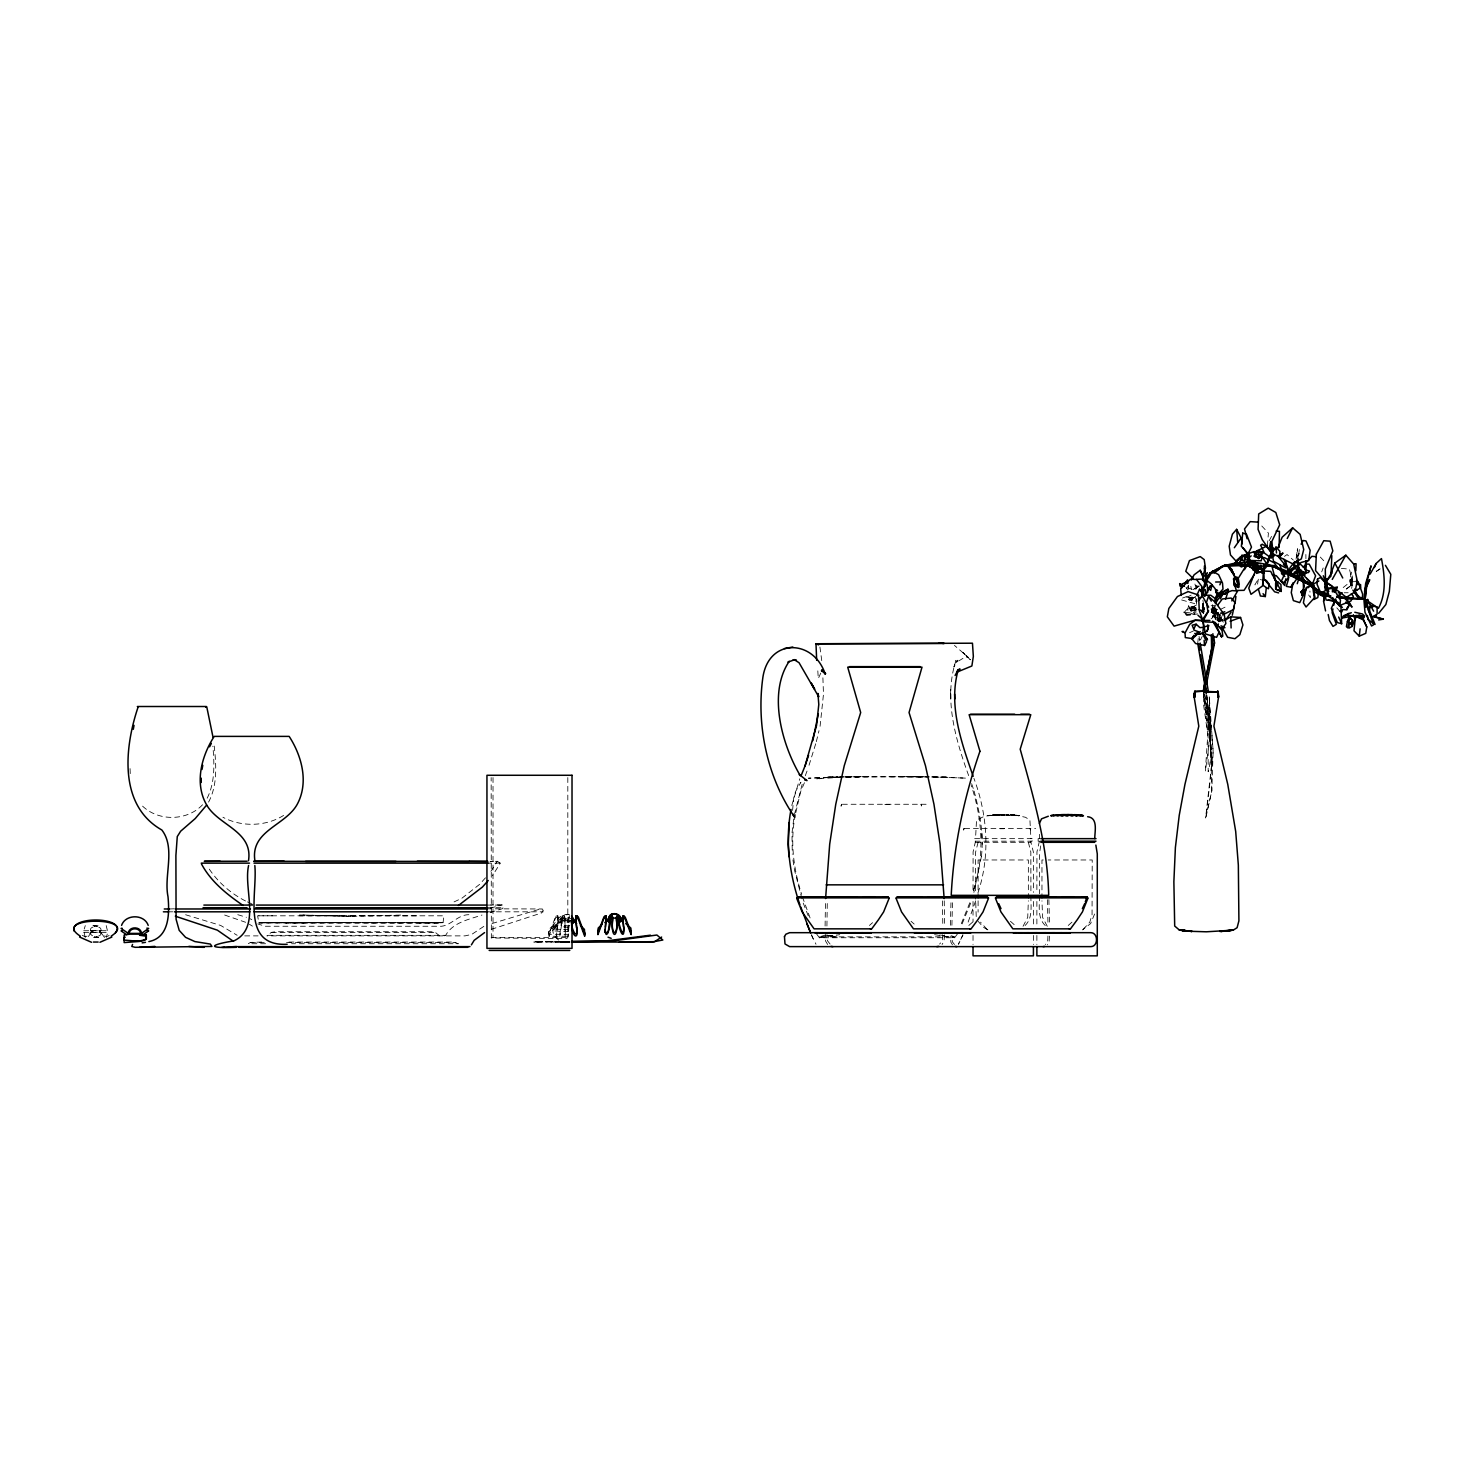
<?xml version="1.0" encoding="UTF-8"?>
<svg xmlns="http://www.w3.org/2000/svg" width="1464" height="1464" viewBox="0 0 1464 1464"><rect width="100%" height="100%" fill="white"/><g stroke="black" fill="none" stroke-linecap="round" stroke-linejoin="round"><path stroke-width="0.75" stroke-dasharray="5 3.75" d="M109.141 935.35C102.919 941.297 92.433 919.923 104.511 937.509M564.903 917.031L565.122 936.265L548.982 936.265L548.689 930.738L550.244 928.011L561.517 920.636L562.963 915.732L564.262 915.732L564.903 919.136L564.262 915.732M565.141 936.21L568.563 936.265L568.801 920.069M548.543 931.873L549 934.307L568.563 934.307L568.819 921.533M1196.619 586.808L1196.6 588.766L1194.752 588.967L1199.071 586.021L1193.947 589.901M825.092 926.017L825.495 900.836M826.922 926.017L827.306 900.891M950.392 925.248L951.051 899.61M951.911 925.248L952.552 899.683M1203.737 696.315L1203.609 704.971L1207.782 734.489L1205.366 771.089L1210.527 734.269L1204.799 694.32M792.591 810.434L793.726 797.788L795.574 791.475L800.954 782.215L800.259 782.911M968.656 775.609C955.534 739.357 943.402 698.383 956.029 660.319L953.833 667.127L957.877 660.209L955.864 662.753L965.416 656.842L968.399 657.428L954.436 645.386M942.633 934.782L942.304 940.693L939.632 944.06M944.445 934.874L944.06 941.206L942.084 944.481M950.612 694.211L950.703 689.526L950.85 699.097M1047.931 936.063L1047.638 941.7L1045.424 944.5M1049.432 936.137L1049.102 942.121L1047.455 944.847M1296.061 559.285L1297.488 548.689L1297.928 559.339L1299.593 547.792M1196.674 599.307L1195.685 614.697M100.028 930.738L100.028 932.367L100.028 930.756L100.028 932.367L97.484 932.44L99.332 932.367M1214.772 609.774L1215.248 618.961L1214.772 609.774L1219.183 622.346M981.447 856.349C983.899 834.37 979.764 812.337 974.127 791.164M1217.17 609.463L1213.564 609.518L1211.844 606.755L1217.17 609.463L1214.425 612.574L1211.387 611.769L1215.889 617.973L1212.265 612.849L1212.265 605.913L1214.589 608.53M1349.954 579.323L1350.979 586.735L1349.954 579.323L1350.906 578.134L1350.979 586.735L1349.863 580.458L1350.906 578.134M1214.882 609.244L1215.138 605.895M1267.385 545.816L1268.41 533.097L1261.108 525.265M1214.553 607.176L1213.912 614.843L1215.962 618.485L1217.06 617.094L1214.553 607.176L1213.638 612.904M1219.53 614.13L1218.981 620.736L1223.245 620.516M1352.425 576.944L1351.656 585.655L1350.558 575.828L1352.315 569.825M90.713 930.738C88.462 925.321 102.004 926.913 95.746 925.962C89.743 926.767 102.992 925.449 100.796 930.738M100.796 932.367C102.883 937.216 92.177 936.612 94.648 937.015C103.212 936.484 89.066 937.893 90.713 932.367M1197.735 643.428L1198.284 637.846M1203.408 606.81L1202.896 611.641L1200.681 610.506L1204.488 607.999L1200.992 604.559M1211.661 730.884L1213.144 751.325L1205.604 817.992L1211.808 790.944L1213.144 751.325L1212.009 735.459M562.963 915.732L559.815 936.265M558.296 917.031L556.54 936.1L557.802 915.714L555.368 917.031L549.037 934.27M416.636 915.842L257.609 915.805L258.908 922.869L441.78 922.924L443.061 922.485L443.958 915.805L379.579 915.805M1296.354 557.162L1297.488 548.689M565.305 934.142L564.884 920.069L564.884 922.155M1351.235 585.545L1352.132 579.177M1195.374 610.159L1195.777 607.56L1189.39 607.834L1190.561 610.836L1193.142 611.586L1195.374 610.159L1193.398 607.963L1189.39 607.834L1191.604 606.444L1194.697 606.663L1195.374 610.159L1190.561 610.836M820.078 726.29L823.482 694.229L822.896 677.795M981.447 856.349L973.889 892.399M1258.326 579.177L1257.375 585.49L1254.831 584.813L1258.326 579.177L1262.865 580.165M548.543 933.977C549.128 925.852 562.798 926.895 561.902 918.898A86.834 4.959 -89.8 0 0 561.188 918.825L552.861 928.524C551.873 936.356 559.394 942.596 566.824 942.322M85.296 937.491L83.686 930.738L85.296 925.614M106.213 925.614L107.824 932.367L106.213 937.491M568.636 929.457A13.945 0.933 0 0 1 552.861 928.524C553.758 921.24 561.975 912.292 569.844 914.872M793.708 819.017L791.969 833.291L792.28 854.336M795.409 814.625C789.901 841.159 793.47 868.646 801.595 894.23M1094.596 914.012L1090.643 923.583L1082.445 929.878M794.403 814.625L802.364 783.569M795.812 812.648L800.607 791.786L805.255 780.788M1218.03 621.102L1220.866 617.314L1218.817 621.816M1212.503 617.735L1213.016 615.319L1216.694 615.392L1218.231 620.498M791.768 805.475L799.765 778.775M1192.208 597.129L1188.585 599.234L1191.44 600.771L1192.208 597.129L1187.981 597.66L1189.116 600.02L1191.44 600.771L1193.032 598.502L1192.208 597.129L1187.981 597.66L1193.032 598.502L1189.116 600.02M974.859 885.738L972.956 892.107C984.778 857.538 982.801 819.822 971.273 785.528M1297.745 556.997L1298.586 553.41L1296.976 556.832L1299.501 553.612M1358.061 581.483L1352.608 581.757L1351.656 588.437M816.326 741.644L818.998 730.682M491.209 929.366L541.643 912.95L543.345 910.242L540.399 908.961L490.696 923.93M1188.622 605.62L1187.56 609.866L1190.36 612.922L1193.435 614.514L1196.289 612.172L1188.622 605.62L1190.177 608.914L1194.331 610.049M490.184 912.511L502.061 908.796L503.799 907.003L502.024 904.917L490.714 904.917M815.704 743.785L808.384 767.392M975.628 900.872L967.539 923.802M977.934 892.93C990.433 855.653 987.596 814.826 973.926 778.354M441.78 922.924L443.061 922.485M490.898 871.3L497.303 861.308L490.037 861.418L497.303 861.308L500.322 863.138L492.563 875.582M1040.703 845.881L1039.403 853.915L1039.403 893.717M1350.741 580.641L1352.516 575.169M1214.736 610.25L1215.157 609.042M978.098 842.312L975.61 852.048L975.536 893.717M1216.73 609.262L1214.205 616.234L1211.131 618.833M1222.294 619.455L1218.689 618.266L1220.994 618.741L1222.019 615.941M805.273 775.774L807.616 769.478M1203.243 612.776L1204.506 609.39L1202.109 607.652L1203.518 609.646L1202.017 612.83M1321.699 571.857L1323.163 567.941M969.79 902.739L960.604 925.358M970.687 903.105L961.244 926.017M561.005 919.026L568.764 919.026L569.441 917.507M1224.105 620.059L1218.085 618.503L1216.859 612.94L1221.305 611.385L1219.64 615.777L1224.233 618.705M975.536 841.178L973.103 851.883L973.029 892.399M1204.488 607.999L1202.896 611.641L1202.2 609.5M567.812 777.567L567.812 937.546L566.751 938.516L491.355 938.003L491.154 777.567M1213.564 606.791L1211.552 611.165L1214.644 606.682M208.583 802.107C217.697 784.942 216.178 764.739 214.238 746.073M820.81 673.056L818.284 678.564L817.644 668.17M1202.2 636.383L1200.572 639.786L1198.504 638.926M207.174 798.209C215.245 782.234 214.33 763.567 212.884 746.219M568.782 919.136L569.441 915.732M1186.773 588.583L1188.42 585.326M1202.109 612.172L1204.158 608.109M1219.494 620.882L1221.543 616.875M991.897 815.302L989.426 815.631L998.009 814.716L984.449 816.235L976.525 820.133L975.536 838.652M1269.16 540.765L1272.381 534.854M559.815 934.307L561.902 918.898M1211.094 612.355L1214.992 611.531L1216.566 608.859M556.32 915.732L549.037 936.21M1196.289 588.308L1197.826 585.911M957.749 933.483L954.62 937.747L819.383 937.747L816.253 933.483M1218.981 619.839L1220.866 617.314M1003.883 815.485L1001.431 815.521L1003.865 815.503M1023.043 926.291L1027.728 917.324L1028.35 900.799M443.976 935.88L445.697 935.331C452.742 922.43 469.157 919.41 481.985 915.037M568.636 931.397A13.945 0.933 0 0 1 552.861 930.482L561.005 920.984L572.644 920.984M552.861 928.524L562.579 915.659M552.861 930.482L561.188 920.783A85.004 4.849 -89.8 0 1 561.865 920.819L561.92 922.082M1025.056 925.541C1033.126 917.91 1030.693 905.722 1030.912 895.913M485.481 877.814L479.68 884.293L461.874 898.256L454.078 901.897M1202.401 603.241L1203.207 609.482L1203.683 604.412M439.658 935.88L435.32 932.385L431.13 931.726L275.525 931.726L271.316 932.385L266.979 935.88M1199.071 586.021L1197.332 587.192M1218.085 618.503L1219.201 617.369L1217.664 614.166L1216.31 614.331M202.544 804.761C186.77 821.597 156.977 821.597 141.221 804.761M996.929 815.411L999.271 815.393L996.783 815.576M869.433 925.468L872.562 922.686M968.839 925.468L973.523 921.295M1068.226 925.468L1072.929 921.295M1212.265 612.849L1215.761 609.829L1211.972 610.305M82.332 935.331C90.384 940.272 89.377 927.188 94.025 932.44L91.463 932.275L87.657 937.454M1343.183 587.558L1352.297 580.256L1349.424 569.148L1337.675 568.032M1346.258 589.114L1351.437 585.252L1346.368 588.857M1083.159 929.475L1089.783 922.155L1092.053 914.762L1092.217 859.972L1048.114 859.972M1193.123 589.681L1196.71 587.137M1284.477 556.375L1287.057 554.563L1293.334 560.108M1376.215 571.564L1379.893 569.075M1195.356 596.745L1192.428 598.648L1193.087 601.484L1197.296 600.972M1376.471 571.143L1380.058 568.819M992.885 815.448L995.136 815.302L992.921 815.43M1182.509 598.062L1190.25 595.226M91.555 932.33L91.482 930.738L92.177 932.367M283.632 815.411C265.661 826.648 241.578 827.16 222.931 817.26M261.745 942.047L250.527 942.395L248.24 943.731L266.796 943.731M483.834 926.383L471.701 934.416L465.021 935.88L267.107 935.88M1186.682 597.44L1191.385 595.006M1001.101 814.716L999.034 814.899M1220.537 609.353L1228.241 605.62M1189.573 632.704L1193.435 630.947M1195.649 596.855L1192.373 598.282L1198.943 595.427M987.834 815.704L990.268 815.247L986.901 815.704L988.475 815.393M569.844 925.706L563.786 925.706L561.005 920.984M1210.838 609.116L1214.534 607.706L1214.992 611.531M1204.634 611.732L1202.438 612.538L1203.316 613.013L1202.347 611.915M1003.645 814.716L1005.091 814.753L1002.712 814.826L1005.896 814.808L1002.328 814.606M826.007 934.837L819.566 936.85L954.436 936.85L948.215 934.837M1009.154 814.862L1006.738 814.716L1008.605 814.734M468.883 914.689C458.012 914.634 451.644 925.065 441.616 926.255L265.039 926.255L257.792 923.912M490.513 908.138L502.024 904.917M439.914 922.924L441.945 922.412L258.908 922.869L439.914 922.924L259.604 922.412L350.774 922.503L336.336 922.412M1203.518 609.646L1204.652 609.353L1202.109 607.652M1196.289 605.163L1186.755 609.555L1183.919 612.647L1186.7 615.557L1197.753 613.928M995.3 814.789L997.423 814.734L992.976 814.862L997.661 814.606M1197.625 586.771L1195.923 587.156L1194.533 582.8M819.383 937.747L839.787 934.654M1219.091 621.377L1222.532 620.773M1193.398 607.963L1195.777 607.56L1193.142 611.586L1189.39 607.834M992.976 814.862L993.452 814.881M830.381 777.183L816.034 778.958L842.99 777.091M1211.149 605.748L1215.669 605.181M1211.369 609.353L1214.699 608.969L1212.284 608.786M568.544 927.407L563.494 926.858L560.163 921.954L573.467 921.954M1013.033 814.808L1014.223 814.899L1009.904 814.716L1014.406 814.899L1007.47 814.716M1188.585 599.234L1191.001 598.996M1010.892 814.789L1013.271 814.808M826.391 935.825L834.809 935.038M827.489 935.825L836.42 935.093M304.055 922.924L285.864 922.851L438.56 922.485M322.263 922.485L308.867 922.412M397.494 922.924L405.034 922.485L392.681 922.412M370.941 922.924L379.286 922.503M997.021 814.606L1008.879 814.606M568.544 941.608L534.415 941.572L539.502 941.444M993.873 814.716L992.61 814.881L994.642 814.716M299.443 914.963L350.774 916.318L402.508 915.018M538.77 942.047L533.957 942.047L572.351 942.047M556.338 917.507L557.802 917.489L558.296 919.136M837.262 776.981L808.348 778.189L843.795 776.927M846.027 776.835L928.377 776.835M567.062 942.066L563.86 942.066L569.112 942.047M846.576 776.872L862.571 776.67L839.824 776.908M842.221 776.89L826.172 777.055L837.554 776.945M844.472 776.872L862.571 776.67M536.098 941.553L542.321 941.48M1344.172 592.774L1348.161 592.737M1012.21 814.734L1011.423 814.734M568.856 941.425L542.046 941.425M846.393 776.89L871.117 776.689M845.186 777.073L893.552 776.689M536.94 941.517L548.067 941.425L537.782 941.48M350.774 922.466L268.571 922.448M419.473 922.924L432.575 922.851M819.566 936.85L821.999 936.832M536.666 942.084L547.06 942.047M258.744 915.805L275.397 915.805M321.988 915.823L296.021 915.823M565.141 942.066L569.478 942.066L560.273 942.047M842.349 804.267L927.847 804.267M884.86 804.578L889.984 804.578M964.666 828.459L1035.634 828.459M999.967 828.734L1004.213 828.716M1039.641 838.652L1038.141 838.652L1038.141 841.178L1039.641 841.178M975.536 842.312L1030.912 842.312L1033.346 851.883L1033.419 892.399M1043.265 859.972L1041.965 859.972L1041.965 898.53M486.249 863.138L500.322 863.138M248.166 904.917L256.749 904.917M247.636 905.081L256.255 905.081M486.487 905.081L502.774 905.081M487.219 907.717L503.598 907.717M169.476 908.979L174.234 908.796M486.469 908.796L542.394 908.979M168.635 911.816L172.679 911.816M487.64 911.816L543.272 911.816M321.988 915.805L350.774 915.823M350.774 915.805L379.56 915.823M562.963 917.507L564.262 917.507M561.426 918.642L572.259 918.642M569.038 920.014L560.163 920.014L563.494 915.128L568.544 914.561M561.426 920.6L572.278 920.6M90.75 930.555L100.76 930.555M83.686 930.738L107.824 930.738M83.686 932.367L107.824 932.367M271.316 932.385L435.32 932.385M90.75 932.55L100.76 932.55M267.985 935.331L445.697 935.331M244.708 935.88L258.085 935.88M491.154 937.546L567.812 937.546M288.957 942.047L452.449 942.047L458.397 943.731L291.556 943.731M250.527 942.395L265.661 942.395M286.56 942.395L456.127 942.395M831.9 936.832L840.318 936.85M557.876 941.425L569.624 941.444M560.456 942.047L568.288 942.066L555.698 942.047M550.793 942.047L569.935 942.066M562.066 942.047L568.709 942.066M929.366 776.927L888.282 776.707L928.853 776.927M931.653 776.945L966.039 778.134L931.122 776.945M564.207 942.047L570.923 942.084M903.325 776.67L923.528 776.835M932.129 776.908L948.233 777.018L930.573 776.872M1213.747 613.672L1218.322 613.727M1190.214 607.889L1194.734 608.018M302.975 915.018L350.774 916.318M550.995 941.425L552.898 941.645M1186.023 614.148L1194.624 614.386L1194.258 611.513L1192.007 615.063L1186.023 614.148L1183.553 612.117L1190.36 612.922M934.581 934.654L954.62 937.747L952.167 937.216M1014.131 814.862L1025.532 817.296L1029.924 820.133L1030.912 838.652M939.595 935.038L948.013 935.825M285.517 922.412L296.552 922.503L268.534 922.412M1216.859 612.94L1218.835 613.196M1015.87 815.357L1013.875 815.247L1017.041 815.668L1014.552 815.302L1015.632 815.411M1017.132 815.393L1019.036 815.686L1016.181 815.247L1019.017 815.576M1017.791 815.411C1013.893 814.862 1022.384 816.143 1018.304 815.448M1215.248 619.565L1218.817 620.388M1181.594 599.947L1194.624 603.607L1197.442 605.803M1211.369 610.891L1213.51 611.513L1211.643 606.023M433.015 922.412L434.735 922.924M237.772 914.689L246.428 917.306M185.617 914.744L220.661 925.449L237.168 935.295M224.651 915.037L245.623 922.283M1217.664 614.166L1220.573 615.337M1188.237 587.869L1192.117 589.461M245.531 900.982C230.177 893.223 216.544 880.999 207.467 866.304M247.471 901.897L253.309 904.624M987.871 929.878L983.351 927.261L978.208 921.405M1195.246 585.472L1197.973 586.863L1196.015 585.362M1198.046 609.262L1204.049 612.318M1196.527 598.648L1196.729 601.869L1195.173 597.788M250.143 918.733L251.808 919.685M1215.889 617.973L1212.704 615.996L1215.138 617.588M249.374 924.242L252.412 926.145M1183.553 612.117L1187.469 614.752M987.157 929.475L980.532 922.155M954.51 944.5L952.277 941.7L952.003 936.063M830.088 944.06L827.416 940.693L827.105 934.782M1219.201 617.369L1220.994 618.741M1010.434 921.295L1015.138 925.468M911.047 921.295L914.177 924.077M1320.308 557.07L1324.682 561.7M1045.259 925.541C1037.189 917.91 1039.623 905.722 1039.403 895.913M1336.797 607.816L1339.651 611.147M1200.242 609.5L1203.024 612.812M952.46 944.847L950.831 942.121L950.484 936.137M827.654 944.481L825.659 941.206L825.275 934.874M1047.272 926.291L1042.569 917.324L1041.965 900.799M1223.337 622.2L1215.083 609.445M1202.768 606.974L1204.524 609.536M1308.651 594.951L1310.463 597.66L1309.896 591.072M1185.986 587.192L1187.78 590.029M811.477 934.947L815.997 944.262M1201.962 610.213L1203.774 613.654M811.495 934.947L813.032 938.68M803.242 903.105L809.317 918.514M810.086 917.946L802.217 896.352M1028.35 842.312L1030.839 852.048L1030.912 893.717M971.639 783.716L974.146 791.164M1195.447 597.934L1196.729 601.869M801.943 898.823L794.495 870.073L792.408 856.349M1191.11 599.252L1191.44 600.771M976.214 916.574L975.536 895.913M819.913 646.997L821.908 661.765M1216.291 611.732L1217.993 620.699M1199.034 636.364L1199.803 640.848M1206.684 696.095L1211.497 728.615M1202.896 600.149L1204.195 608.384M1190.854 586.295L1191.293 589.132M1212.43 604.65L1213.912 614.843M1203.39 690.148L1207.782 734.489M1211.405 764.007L1206.922 694.814L1212.027 764.299L1205.97 817.04L1211.808 790.944L1209.282 696.901L1211.863 733.189M1203.225 603.589L1203.536 607.853L1203.481 605.273M1207.434 700.487L1212.027 764.299L1209.282 696.901L1210.179 735.44M130.259 773.596L129.948 766.02M1188.585 585.875L1188.786 589.406M1048.883 899.61L1049.523 925.248M1047.364 899.683L1048.023 925.248M944.243 900.836L944.628 926.017M942.432 900.891L942.816 926.017M1203.024 603.882L1203.207 609.482M981.886 833.162L982.216 844.252M1206.336 694.906L1206.885 714.432L1204.598 694.357L1208.074 725.467L1208.166 771.766C1215.358 745.158 1205.22 720.416 1203.445 694.394M1352.608 581.757L1352.663 585.417M1305.87 554.472L1305.925 558.681M568.782 917.031L568.819 923.583M557.802 915.714L557.802 917.489M1039.403 834.315L1039.403 838.652M1039.403 841.178L1036.951 851.883L1036.878 892.399M1036.878 901.458L1036.878 926.401M1036.878 935.459L1036.878 944.518M1033.419 901.458L1033.419 926.401M1033.419 935.459L1033.419 944.518M1030.912 841.178L1030.912 842.312M1030.436 828.459L1030.436 829.96L1029.832 828.459M1028.35 898.53L1028.35 859.972L978.098 859.972L978.098 898.53M978.098 900.799L978.098 912.145M973.029 901.458L973.029 921.863M973.029 935.459L973.029 944.518M921.588 804.267L921.588 806.06L920.856 804.267M568.819 925.523L568.819 927.554M564.884 925.523L564.884 927.554M493.02 777.567L493.02 937.546M1009.684 815.503L1007.177 815.357L1009.666 815.485M1203.262 607.322L1202.694 609.17L1203.262 607.322M1192.3 597.312L1191.733 599.087L1192.3 597.312M962.909 934.947L958.408 944.262L962.909 934.947M1010.416 815.302L1013.82 815.558L1010.416 815.302M1012.923 815.576L1011.313 815.357L1012.923 815.576M1005.036 815.448L1002.547 815.393L1005.018 815.43M1203.243 606.773L1202.511 608.255L1203.92 609.866L1203.243 606.773M1008.623 815.503L1006.134 815.43L1008.623 815.503M997.862 815.448L1000.333 815.411L997.881 815.43M1196.088 609.427L1194.295 609.079L1196.088 609.427M993.599 815.521L996.051 815.357L993.8 815.43M93.092 925.706L98.509 925.779L93.092 925.706M98.509 937.326L93.092 937.399L98.509 937.326M1220.573 619.601L1218.597 620.315L1220.683 621.029L1220.573 619.601M263.008 922.485L261.635 922.924L263.026 922.503M841.544 804.267L841.086 806.06L841.544 804.267M964.007 828.459L963.623 829.96L964.007 828.459M1032.157 838.652L974.274 838.652L974.274 841.178L1032.157 841.178L1032.157 838.652M923.198 776.78L911.834 776.67L923.253 776.798M964.52 654.005L962.69 652.395L970.394 659.825L964.52 654.005"/><path stroke-width="1.5" d="M254.828 865.517C257.591 894.266 240.718 946.549 287.2 944.28M612.721 919.941C610.122 936.356 619.034 936.704 616.362 919.941M1201.688 594.64L1201.724 586.277L1196.582 579.543L1190.433 579.213L1180.698 588.546L1181.228 595.391M1258.637 569.569L1252.672 569.203L1252.69 566.952L1256.533 566.531L1258.637 569.569L1255.892 571.784L1252.855 569.587L1252.69 566.952L1256.387 567.3L1258.637 569.569L1255.892 571.784L1253.349 568.49M1194.276 693.497L1194.24 697.23L1195.063 691.081L1194.899 697.23L1194.935 693.497M1194.441 693.497L1194.404 697.23L1194.533 691.886L1196.692 691.081L1218.176 691.886L1218.67 696.352L1213.912 726.144L1227.765 784.375L1235.689 831.442L1238.343 865.114L1238.91 920.819L1237.098 927.7L1233.2 930.152L1206.354 931.799L1188.292 931.232M1241.051 556.869L1241.014 559.815L1244.437 560.84L1246.376 556.649L1241.801 555.405L1241.051 556.869L1244.638 555.497L1246.376 556.649M1203.756 694.156L1203.847 687.659L1212.686 644.068L1212.906 633.729M1279.152 547.463L1279.445 531.322L1276.169 531.048M571.784 921.753L571.619 917.983M1330.794 596.104L1320.235 594.347L1320.29 592.06C1291.431 567.337 1244.199 549.714 1209.776 573.339L1207.946 577.237M1304.881 572.387L1304.79 576.523L1312.494 583.971L1315.605 575.809L1309.2 564.116L1305.083 564.116M1355.847 570.814L1356.048 563.713L1354.072 563.823M138.055 707.185C125.245 744.993 117.248 804.779 161.845 829.997C175.881 848.187 163.657 875.618 167.994 896.627C169.531 912.969 169.641 937.582 148.87 941.572M973.176 776.304C961.445 742.651 948.05 705.081 958.353 669.396L955.095 675.49M1244.437 560.84L1244.638 555.497M825.586 898.548L829.704 844.106L835.761 804.267L844.234 765.782L860.686 712.547L847.711 667.163L922.009 667.163L909.053 712.547L925.486 765.782L933.959 804.267L940.016 844.106L944.152 898.548M1331.837 555.661L1330.941 576.121L1325.652 581.574L1323.273 575.736M254.919 860.759C250.088 830.271 286.45 825.586 297.704 803.407C308.776 781.831 301.657 755.644 289.158 736.392L214.238 736.392C201.062 756.595 193.76 785.235 207.888 806.938C220.68 826.025 253.144 832.046 248.496 860.759M808.567 755.351L804.98 766.148L816.528 725.558L818.797 704.477L817.918 693.424L818.76 696.846L799.051 662.716L794.696 659.971L796.434 660.282L793.031 659.971L794.861 659.642L787.998 662.076L789.224 661.307C767.575 693.332 781.959 744.737 800.296 775.7L799.271 774.548L807.03 780.605L804.724 779.855L805.804 779.818M1330.648 595.994L1320.235 594.347L1308.542 584.301L1308.633 582.745L1272.93 566.348L1264.036 565.507L1263.469 570.667L1264.054 565.433M1288.302 572.717L1294.524 567.373L1294.89 561.481L1290.205 567.428L1288.302 572.717L1291.23 576.066L1296.628 572.369L1297.141 569.24L1292.419 568.032L1288.411 572.882L1285.538 560.566M1305.668 570.155L1305.943 560.785M1297.214 574.949L1297.525 570.118L1294.066 572.479M604.888 932.385L608.164 932.586L610.195 917.178L612.135 915.988L612.739 917.178C610.213 940.4 618.961 939.851 616.344 917.178L618.137 915.988C617.607 921.368 623.884 942.34 623.719 927.078M791.036 809.446C784.96 841.379 789.553 874.264 799.93 904.844M789.316 822.457L788.163 844.38L788.968 856.733M1332.386 591.895L1332.679 588.107L1327.574 589.26L1326.585 578.756L1325.195 583.496L1328.69 591.566L1327.574 589.26M1302.795 571.93L1303.893 572.991L1308.432 572.552L1309.53 571.015L1305.412 569.88L1305.833 564.756L1303.198 567.044M605.163 929.128C605.931 944.262 611.22 922.778 610.927 917.635L610.927 915.988M619.784 921.167L619.931 919.904L620.498 922.064M1279.353 554.71L1282.793 553.191L1279.573 557.07L1279.939 551.397L1276.022 547.078L1272.106 552.221L1273.845 556.302L1269.617 546.804L1270.734 541.588L1272.106 552.221M1335.735 598.868L1335.534 600.935L1332.405 597.641L1333.356 600.697L1334.308 600.02M605.071 931.946L606.133 915.952L603.863 917.178L597.971 932.769L598.19 928.085L602.052 924.37M1039.403 823.427L1041.544 818.833L1048.316 816.235M1352.077 625.329L1352.571 620.315L1349.716 617.863L1347.411 621.267L1346.404 626.702L1347.832 627.946L1348.838 623.06L1350.979 623.133L1352.077 625.329L1348.838 623.06M1258.399 589.168L1260.394 595.994L1265.335 596.543L1266.323 587.613L1263.249 585.435L1262.865 580.165L1266.305 580.366L1269.233 584.356M605.364 927.078L605.913 922.521M1359.251 636.145L1353.999 630.801L1355.152 619.327L1353.413 615.429L1362.911 618.796L1366.772 626.94L1365.766 633.345L1359.251 636.145L1360.111 628.843M1248.371 553.63L1248.499 552.55M1235.104 603.15L1235.909 596.397M1255.892 571.784L1256.313 568.27M1302.228 595.207L1303.216 589.571L1304.259 589.974L1302.228 595.207L1300.929 591.95L1303.216 589.571L1303.838 593.085L1302.228 595.207L1303.216 589.571M606.407 920.527L606.133 915.952M1313.263 584.411L1312.879 587.265L1312.549 583.312M1202.932 631.295L1203.481 627.306L1208.825 625.439L1206.976 631.149L1201.852 633.528L1195.905 633.692L1198.412 631.716L1194.148 630.179L1192.154 625.201L1196.106 624.195L1199.931 627.635L1203.481 627.306M1318.405 593.378L1317.801 597.587L1313.72 599.545L1314.983 597.312L1313.72 591.291M1231.114 627.964L1230.766 616.838L1240.557 617.479L1242.918 624.908L1239.862 634.644L1234.957 638.707L1227.601 637.279L1223.081 629.172M1325.561 610.927L1323.584 601.247L1324.389 595.811M1194.844 691.081L1194.057 696.352L1198.796 726.144L1184.943 784.375L1179.234 815.338L1175.391 847.51L1173.872 881.712L1174.695 926.035L1179.508 930.152L1191.403 931.379M1325.615 585.124L1326.585 578.756M818.303 713.938L812.831 740.638M572.607 921.204L573.248 923.418M608.329 918.898C610.872 909.071 621.102 915.457 623.408 921.679M1212.686 644.068L1206.611 674.739M1205.494 581.812L1206.226 577.31L1212.521 571.308L1218.597 574.675L1222.513 583.038L1222.989 589.095L1219.256 593.249L1215.669 592.225M1255.197 552.514L1254.703 555.478L1258.729 558.516L1262.901 552.697L1257.905 550.537L1255.197 552.514L1262.096 552.202L1257.064 551.654L1254.703 555.478L1257.905 550.537L1262.901 552.697L1259.333 556.229M1269.197 584.282L1268.446 588.748L1266.323 587.613M1201.743 620.663L1202.09 618.705L1203.463 619.894L1201.743 620.663L1203.463 619.894M1293.005 582.818L1291.266 592.609L1293.371 600.606L1299.739 602.637L1306.126 589.168M1285.868 578.756L1284.678 585.454L1276.334 575.718L1272.362 574.858M201.995 769.497L202.782 765.343M133.297 729.31L134.029 725.375M1256.533 566.531L1252.672 569.203M1206.519 684.054L1214.534 642.934L1213.766 636.273M1347.411 621.267L1349.186 620.425L1349.716 617.863M1203.39 690.148L1205.696 679.15M1232.267 615.246L1234.335 605.73M1332.954 608.914L1332.13 612.666L1336.339 624.323L1333.009 626.391L1329.458 620.553L1328.196 614.532M1333.796 605.181L1334.619 601.429L1328.379 600.149M1378.649 619.931L1383.352 619.162L1373.543 616.326L1377.112 614.111L1377.093 606.956L1370.505 605.492L1369.371 610.47L1368.492 609.976L1369.773 606.59M1217.993 625.494L1218.359 623.975M1202.347 592.133L1206.08 582.91L1202.237 579.085L1196.289 579.341M1216.438 691.886L1217.847 691.886M1212.046 584.813L1210.691 590.395L1208.312 588.034L1212.046 584.813L1215.193 588.766L1217.279 596.068L1216.108 600.862M1208.898 576.779L1209.776 573.339L1225.148 564.866L1257.356 564.866L1246.944 562.341L1234.481 564.372M1202.511 580.494L1203.445 576.761L1200.224 570.265L1194.112 574.821L1191.257 580.073M1323.584 601.247L1324.774 597.019M1202.566 594.311L1203.829 589.955L1205.256 589.589L1205.421 595.683M580.458 925.577L584.429 929.384L584.703 934.307L578.335 917.031L575.883 915.714L576.45 927.536M1225.624 599.16L1228.516 590.047L1225.24 594.128M625.732 923.528L630.874 928.085L631.149 932.806L625.22 917.178L622.932 915.952L623.463 926.785M1297.25 583.715L1300.142 574.346L1297.964 569.35L1296.244 573.174M1208.495 596.306L1206.482 602.363L1208.001 611.623L1202.932 618.961L1204.835 621.926L1215.01 622.328L1221.342 629.63L1225.88 623.554L1224.179 614.459L1215.504 602.546L1208.495 596.306L1211.277 601.137M1208.312 588.034L1206.647 593.012L1204.213 595.445M1085.282 901.934L1087.02 896.792L996.344 896.792L1021.103 896.773M889.087 898.365L883.616 911.944L878.455 919.721L871.721 928.835L868.573 928.853L814.076 928.835L802.162 911.944L796.709 898.365M988.475 898.365L983.021 911.944L977.861 919.721L971.108 928.835L967.96 928.853L913.463 928.835L901.568 911.944L896.096 898.365M1087.862 898.365L1082.408 911.944L1077.248 919.721L1070.513 928.835L1067.348 928.853L1012.85 928.835L1000.955 911.944L995.502 898.365M1202.822 575.791L1205.476 568.16L1204.213 559.614L1200.242 556.594L1189.445 560.602L1185.767 571.308L1193.16 578.445M1204.067 582.032L1207.324 572.68L1203.005 577.328M1365.18 599.728L1365.857 607.231M575.883 915.714L576.121 922.906M622.932 915.952L622.95 920.893M1334.839 563.073L1330.52 574.638L1325.981 581.775L1346.423 597.33L1355.042 591.822L1357.238 580.897L1353.669 564.043L1345.837 555.204L1334.839 563.073L1342.744 577.987M1214.534 642.934L1211.661 650.528L1211.35 634.681M1263.341 568.654L1264.512 565.507M1219.86 584.831L1220.958 581.94L1215.632 582.013M801.485 774.767L805.054 765.873M1277.578 584.356L1275.656 589.095L1281.201 591.438L1280.945 584.539L1277.56 581.666L1275.638 584.173L1275.656 589.095L1281.201 591.438L1277.578 584.356L1277.56 581.666M616.344 919.136L616.948 915.988M598.19 930.152L597.934 934.636L604.76 915.988M1369.316 579.579L1366.79 585.6L1364.924 600.935L1366.113 599.929L1378.411 608.292C1386.719 593.085 1384.541 574.931 1381.467 558.571L1376.087 563.53L1370.139 574.089M1374.385 567.538L1376.087 563.53M1352.059 626.446L1355.627 618.101L1353.322 615.209L1348.692 617.863L1349.076 628.111L1352.059 626.446L1351.656 622.804M1196.838 595.409L1199.565 589.278L1203.756 594.732M1202.713 633.802L1206.537 641.763L1204.579 645.478L1195.576 643.519L1192.135 639.091L1193.855 635.321M471.371 944.884L474.153 940.346L484.566 932.605M1213.144 621.907L1218.981 632.247L1216.602 637.334L1205.458 633.985L1203.06 621.102L1199.254 610.378L1198.54 595.043L1188.182 591.602L1177.44 596.543L1168.839 608.457L1167.339 616.802L1174.091 626.135L1194.295 620.333L1209.886 620.425M1082.354 908.632L1084.696 903.654M1194.24 628.129L1196.106 624.195M1332.258 579.396L1345.837 555.204M1369.81 579.781L1366.205 587.375L1364.887 602.235L1368.181 602.802L1372.665 607.304M1236.568 581.062L1246.23 565.47M121.567 925.394C125.465 913.957 144.314 913.957 148.212 925.394M1305.833 564.756L1304.442 567.574L1305.412 569.88M1345.782 602.088L1349.405 604.797L1346.862 609.866L1342.781 609.5L1341.793 611.897L1339.651 611.147M1287.24 538.496L1292.639 527.827L1300.16 534.397L1303.729 549.531L1301.331 558.919L1292.529 563.732L1273.021 553.831L1272.198 550.373M209.59 746.841L211.347 743.419M1283.434 564.61L1287.862 567.922L1288.411 579.341L1286.307 586.332L1290.827 587.229L1292.62 583.788M1305.559 571.893L1303.747 575.389L1298.623 569.569M1354.566 589.059L1356.542 590.358L1360.66 587.814L1360.568 584.593L1356.872 584.374L1356.524 580.403M1055.764 815.302L1053.256 815.668L1061.876 814.716L1056.477 814.881L1061.327 814.716L1059.643 814.789M1220.244 598.904L1222.111 595.464L1220.537 595.464L1215.358 603.589M1331.563 587.522L1334.454 592.353L1337.254 587.229L1327.72 588.18M1208.642 610.836L1203.481 620.169L1197.973 615.264M1350.979 623.133L1352.571 620.315M1201.377 590.376L1203.371 586.863M1301.093 544.205L1303.198 540.527L1305.961 540.911L1310.134 550.336L1308.725 560.474L1301.039 562.469L1298.367 565.763M1206.976 631.149L1208.166 629.099L1207.617 624.945M1244.4 569.771L1249.341 561.645L1253.861 561.206L1256.661 564.756M1234.335 547.737L1241.143 537.965L1236.641 529.346L1232.395 534.195L1229.193 546.237L1230.474 554.947L1235.891 560.95L1240.173 557.217L1247.767 554.197L1242.991 547.719M1211.515 584.081L1206.775 580.311L1212.521 571.308M1199.126 600.112L1202.292 595.171L1210.838 595.262L1214.809 598.264L1215.632 603.131M1254.502 574.089L1244.052 590.34L1236.275 590.449L1234.701 584.959M1194.862 691.886L1203.975 691.081M206.589 805.127L195.224 818.577L180.639 831.223L177.272 836.566L175.9 855.488L176.083 919.209L179.194 930.354L185.562 937.344L194.877 941.572L210.359 944.079L211.951 946.458L135.145 947.318L131.797 946.458L132.565 944.426M1225.386 620.407L1231.151 612.153M1290.827 587.229L1298.294 576.706L1297.525 570.118M1346.77 608.365L1349.405 604.797M1217.7 605.126L1222.312 598.959L1231.151 598.044L1234.902 602.454L1233.42 609.591L1222.568 614.88M1061.729 815.558L1063.139 815.393L1061.858 815.393M1231.81 600.899L1237.611 591.017L1232.102 590.596L1218.579 595.427L1215.632 597.696M1334.052 591.383L1337.254 587.229M1295.457 566.202C1283.141 582.16 1291.303 567.52 1298.092 565.031L1289.436 572.918M1347.758 621.871L1350.449 618.558M1184.852 583.203L1187.615 579.817L1187.853 583.441M1378.649 613.324L1385.841 604.559L1389.336 591.474L1390.8 574.309L1385.42 565.324M1258.894 566.513L1262.883 570.997L1267.659 565.342L1261.511 555.698M488.207 880.505L482.425 887.056L458.47 905.466M1306.51 562.194L1311.854 556.32L1316.081 556.686M956.907 672.305L960 668.938L956.761 671.592M605.602 921.679L609.28 917.91A62.751 4.063 -89.8 0 1 609.921 918.038L609.61 919.74L604.815 922.613M1209.136 691.886L1215.742 691.886M1279.481 556.32L1282.793 553.191M1192.135 639.091L1197.369 634.205L1194.716 633.436M1304.259 589.974L1300.929 591.95L1303.838 593.085M1292.639 527.827L1282.171 537.197L1277.871 547.957L1274.083 549.567M1246.468 560.035L1251.171 555.863M1334.454 592.353L1336.028 591.017L1332.679 588.107M1204.085 585.179L1207.05 582.745L1204.36 568.215M1204.451 594.896L1207.837 592.096L1207.196 584.74L1204.378 585.106M1338.151 595.738L1341.39 593.085M1209.776 573.339L1214.26 572.68L1222.019 566.403L1230.327 565.049M115.473 932.678C127.972 916.867 69.266 915.348 74.06 931.013M1307.681 587.942L1312.348 584.264L1306.583 578.408M1200.242 631.606L1191.202 638.432L1185.309 637.572L1185.071 632.906L1189.701 624.304L1195.246 620.187L1202.859 620.791L1203.866 628.88M1214.26 572.68L1225.148 564.866L1272.93 566.348L1308.542 584.301L1320.29 592.06L1328.598 594.293M143.271 934.636L148.688 930.884L146.839 930.61M661.637 937.051L654.628 941.663L619.29 942.084M1215.944 596.306L1228.186 589.114L1218.286 594.018M111.85 937.07L99.936 942.285M1348.875 613.306L1344.611 615.96C1348.198 613.16 1375.538 621.688 1358.958 614.917M1262.901 552.697L1259.479 554.764L1255.234 554.49L1258.729 558.516L1259.479 554.764L1257.064 551.654M1219.073 632.21L1221.488 636.858L1222.788 636.071L1221.781 628.166M1058.71 814.734L1056.496 815.613L1058.509 815.521M871.318 932.989L814.698 932.714M970.705 932.989L914.085 932.714M1070.111 932.989L1013.125 932.751L1014.095 933.026M1318.863 580.988L1313.245 584.154L1314.617 592.023L1324.829 597.257L1328.214 595.281L1327.537 590.12L1324.646 587.082M1253.44 552.642L1267.385 545.816M1224.252 620.48L1230.766 616.838M1336.541 597.056L1340.493 594.97M1198.357 598.922L1202.786 596.672L1208.678 607.212M822.878 670.878L821.414 670.768L825.696 673.623L821.926 669.634L825.239 674.227C814.039 639.256 769.204 637.481 762.945 676.935C756.064 725.028 767.063 777.293 794.732 817.26L793.122 814.204L793.415 815.375M1234.097 582.178L1238.471 587.43L1236.915 577.219L1233.585 578.884L1234.445 585.801L1238.471 587.43L1239.258 584.319L1238.453 579.213L1233.585 578.884L1234.445 585.801L1238.196 584.74L1235.781 578.756M1254.264 551.544L1242.112 555.826L1238.947 564.463L1241.307 566.989L1247.2 564.555M1069.891 932.714L1068.848 932.751M1221.269 613.324L1224.764 611.696M1356.542 590.358L1357.036 589.406M957.419 671.939L971.876 665.992L973.34 656.403L972.462 643.208L815.997 643.757L816.674 660.319M111.209 936.1C142.173 916.244 49.062 916.208 80.264 936.082M1216.968 596.562L1225.752 593.432M1182.162 583.916L1186.06 582.306M1051.701 815.649L1054.135 815.247L1050.731 815.704L1052.25 815.393M1376.306 615.502L1373.287 616.71L1383.352 619.162M1351.309 612.721L1343.678 615.685L1342.012 618.101L1349.643 616.6M1221.415 628.129L1224.911 627.672L1221.013 625.805M1230.126 621.248L1240.557 617.479M137.891 940.693L133.334 941.206M138.183 940.73L133.187 941.279M1256.533 573.412L1262.609 571.381L1258.143 566.422M1073.021 814.862L1071.337 814.716M1272.838 551.617L1270.972 552.166L1262.224 539.63L1258.07 529.346L1258.692 513.937L1268.227 508.154L1275.821 512.492L1279.701 524.807L1271.905 541.296L1272.472 547.481M1217.316 595.903L1223.648 594.055M822.713 932.733L819.803 932.769M922.1 932.733L919.191 932.769M1021.488 932.733L1018.578 932.769M868.335 932.733L865.993 932.751M967.722 932.733L965.398 932.751M1067.11 932.733L1064.786 932.751M1229.833 930.573L1221.013 931.379L1233.2 930.152M1229.632 930.793L1233.036 930.024L1219.695 931.379L1228.058 930.793M1066.524 815.338L1068.903 815.448L1066.579 815.576M1240.466 557.089L1242.277 557.656L1241.014 559.815L1240.466 557.089L1245.699 555.991L1241.801 555.405M829.923 932.714L826.117 932.769M929.329 932.714L925.504 932.769M1028.716 932.714L1024.91 932.769M863.083 932.714L859.679 932.769M962.489 932.714L959.066 932.769M1061.876 932.714L1058.454 932.769M792.848 647.051L784.429 648.534M98.143 942.047L93.367 942.047M838.433 932.714L834.077 932.751M937.82 932.714L933.465 932.751M1037.207 932.714L1032.852 932.751M855.854 932.714L851.719 932.751M955.26 932.714L951.106 932.751M1054.647 932.714L1050.512 932.751M847.363 932.714L842.898 932.751M946.751 932.714L942.285 932.751M1046.156 932.714L1041.691 932.751M142.136 942.871L145.467 942.34M1056.477 814.881L1058.472 814.753M1056.971 814.844L1057.777 814.753M650.474 935.185L604.87 941.096L571.582 941.444M936.814 946.622L938.735 946.366M1043.082 946.622L1044.674 946.421M1075.29 814.734L1076.626 814.734L1074.21 814.716L1078.09 814.899L1073.771 814.716L1077.559 814.808M122.134 928.213L121.091 928.432L129.143 933.995L140.636 933.995L148.688 928.432L146.839 928.158M122.134 930.683L121.091 930.884L126.508 934.636M1333.942 600.734L1336.284 600.478M154.891 946.385L141.569 947.299M236.381 946.458L223.864 947.299M1062.827 814.734L1065.225 814.716M1080.048 815.247L1083.47 815.704L1080.158 815.302M1183.589 631.478L1182.034 631.551L1184.394 632.613M870.055 932.769L871.098 932.714L870.055 932.751M1221.305 931.379L1224.16 931.232M1072.471 814.606L1061.711 814.606M1222.019 566.403L1257.356 564.866M213.03 737.289L206.772 706.929L205.71 707.185M815.741 932.751L817.443 932.714M915.128 932.751L916.848 932.714M1014.534 932.751L1016.236 932.714M883.304 896.773L888.227 896.792L797.569 896.792L822.311 896.773M982.692 896.773L987.614 896.792L896.956 896.792L921.698 896.773M1073.753 896.737L1062.278 896.737M604.76 917.635L606.133 917.617M220.186 861.271L204.265 861.308L247.105 861.216M828.899 896.865L856.898 896.865M928.286 896.865L956.285 896.865M1027.691 896.865L1055.672 896.865M1068.61 814.606L1066.524 814.753L1069.763 814.808L1067.311 814.734L1068.354 814.899M1338.188 592.828L1342.177 592.792M284.217 861.216L253.711 861.289L487.823 861.436L469.303 861.308M874.978 896.737L863.486 896.737M974.365 896.737L962.891 896.737M139.446 947.318L141.935 947.299M221.869 947.318L224.212 947.299M305.537 861.418L396.03 861.418M125.227 937.253A29.792 1.171 0 0 0 124.129 937.564L124.147 942.578L137.14 941.626A30.616 1.208 0 0 0 140.416 941.261A329.949 12.956 0 0 0 146.327 938.827L146.327 935.112L139.537 935.24L146.327 936.228M920.27 666.632L849.449 666.632M1020.774 714.249L1029.357 714.231M572.461 941.608L611.586 941.114L656.897 935.02L662.826 940.016L651.791 942.066L571.472 942.047M137.341 706.508L206.424 706.508M1014.68 714.249L970.577 714.231M1040.831 838.652L1096.024 838.652M1040.831 841.178L1096.024 841.178M1040.831 842.312L1094.761 842.312M201.245 863.138L249.502 863.138M253.967 863.138L488.5 863.138M826.135 884.842L943.585 884.842M796.636 897.871L889.16 897.871M896.023 897.871L988.566 897.871M995.41 897.871L1087.953 897.871M203.862 905.081L247.636 905.081M256.255 905.081L486.487 905.081M203.057 907.717L247.068 907.717M255.724 907.717L487.219 907.717M164.261 908.979L169.476 908.979M175.222 908.979L250.417 908.979M254.535 908.979L487.018 908.979M163.382 911.816L168.635 911.816M174.399 911.816L249.941 911.816M254.077 911.816L487.64 911.816M610.927 917.635L612.739 919.136M616.948 917.635L618.156 917.635C618.101 931.726 626.501 944.957 623.005 921.277M619.931 918.093L609.097 918.093C609.463 911.505 620.681 912.639 620.699 918.898M236.692 946.622L469.962 946.622M245.165 947.062L461.489 947.062M236.326 947.318C200.147 948.599 216.178 943.566 233.856 940.913C261.544 927.883 243.28 888.977 248.587 865.517M238.852 947.318L467.803 947.318M489.159 950.429L569.789 950.429M572.204 942.066L583.953 942.084M1069.104 928.835L1070.147 928.835M969.699 928.835L970.76 928.835M870.311 928.835L871.373 928.835M417.313 861.271L469.23 861.418M201.812 947.299L204.32 947.318M622.932 917.617L625.22 919.136L631.149 934.636L630.234 929.274M575.883 917.489L578.335 919.136L584.703 936.265L584.996 932.952M202.197 947.299L188.874 946.385M1082.079 896.773L1087.02 896.792M1263.798 565.141L1274.54 565.58M1334.454 600.514L1326.128 600.039L1325.176 596.086M1258.18 522.136L1250.201 521.623L1244.51 528.962L1247.09 538.752M1192.117 931.379L1179.307 930.024L1191.714 931.379L1180.789 930.024L1183.845 930.793M1184.687 930.793L1190.012 931.232M1260.266 557.308L1264.64 557.729L1274.229 562.871L1278.109 568.16M1195.905 633.692L1200.59 634.223M955.242 946.421L956.834 946.622M831.003 946.366L832.906 946.622M1080.944 815.32L1082.903 815.686L1081.146 815.265M1079.737 815.357L1078.181 815.43M1079.572 815.576L1080.908 815.668L1078.218 815.448M1336.907 596.983L1347.704 598.922L1364.137 599.124L1336.907 596.525M1355.81 615.466L1364.613 615.996L1362.472 613.983L1354.822 612.263M1288.009 573.266L1282.464 572.351L1279.829 564.756M1337.144 597.166L1347.704 598.922L1337.163 596.269M943.182 643.41L939.321 642.751L943.639 643.501M944.463 643.428L815.997 643.757L818.596 644.874M1320.29 592.06L1328.726 594.164M91.518 942.285L79.605 937.051M1341.665 623.719L1337.364 622.603L1331.307 608.365L1334.784 600.771L1340.951 606.737L1341.665 623.719L1338.663 617.039M1363.844 599.215L1368.254 600.405L1367.596 599.307M1278.639 592.902L1274.613 591.804L1264.127 578.957L1263.78 571.052L1270.661 571.344L1276.791 582.892M1353.413 615.429L1363.588 619.894M1282.72 571.033L1281.421 570.649L1281.604 573.76L1284.88 576.578M175.351 916.208L217.349 930.152L233.398 941.315M1252.855 569.587L1256.423 570.686M608.018 937.198L611.183 938.314M1087.642 816.729C1098.421 817.79 1094.669 831.827 1094.761 838.652M1282.464 572.552L1285.355 573.614M1280.854 570.869L1308.542 584.301M1254.904 562.048L1258.82 564.024M1348.692 617.863L1351.272 619.162M1325.268 582.379L1331.728 585.746L1340.475 600.167L1340.072 603.808L1328.141 596.141L1325.268 582.379L1326.841 587.576M1180.368 586.625L1179.655 583.624L1184.413 586.314M1219.421 626.976L1222.33 628.642M575.718 922.723L572.168 920.636L571.82 918.861A86.834 4.886 89.8 0 1 572.497 918.825L576.633 923.674M1259.058 554.563L1262.243 556.576L1261.218 560.803L1249.634 560.456L1248.755 554.252L1249.158 563.75M622.786 921.789L619.492 919.795L619.162 918.038A62.751 4.008 89.8 0 1 619.784 917.91L622.877 921.094M243.097 905.466C226.847 894.303 210.962 881.694 201.501 863.998M1339.359 605.199L1342.36 607.359M1311.872 583.678L1314.05 585.417M1247.548 553.282L1249.487 554.856M1277.633 555.478L1279.573 557.07M1206.976 691.081L1207.891 691.886M1354.566 592.17L1359.946 597.422L1362.49 597.769L1362.618 594.036L1358.061 581.483M1212.631 621.065L1215.962 624.359M1308.633 582.745L1320.235 594.347M1231.37 568.947L1227.93 565.433L1235.104 577.255L1231.37 568.947L1233.932 574.254L1227.765 566.275M1249.341 561.645L1254.136 566.714M1202.09 618.705L1203.152 619.821M1351.235 593.872L1353.358 596.196L1350.906 600.99L1339.231 605.73L1334.875 600.185M1262.151 570.631L1264.42 573.101M571.527 916.025L573.467 920.014M1353.56 591.767L1358.409 597.349L1354.639 589.937M576.395 923.418L571.966 916.665M1300.892 569.88L1303.802 573.357M1348.161 619.162L1349.186 620.425M1278.914 557.418L1286.691 566.971L1285.557 567.867L1273.552 561.298L1271.667 552.148L1273.204 556.741M1202.456 632.942L1207.526 639.896L1202.273 632.777L1207.141 638.743M1263.048 593.689L1265.335 596.543M1216.694 589.644L1217.627 590.834M584.429 931.598L583.441 930.281M1352.901 590.138L1358.409 597.349L1353.907 591.822M1199.565 589.278L1204.762 596.324M1312.201 583.367L1314.306 597.952L1306.053 607.011L1303.399 602.82L1306.291 587.467L1313.153 584.74L1312.787 583.349M619.4 921.515L619.181 919.85A61.415 3.916 89.8 0 1 619.784 919.74M1300.142 574.346L1304.808 582.086M1179.655 583.624L1181.979 587.723M1370.505 605.492L1373.598 611.165M1274.247 578.262L1276.041 581.958L1272.033 566.641M1362.911 618.796L1366.772 626.94M998.668 903.654L1001.01 908.632M1216.035 625.055L1221.488 636.858M1366.022 601.667L1375.044 624.414L1368.108 619.601L1367.358 615.484M1293.005 563.75L1294.524 567.373M1368.492 609.976L1370.871 615.722M800.716 906.948L810.708 933.099M806.865 923.802L809.958 931.232M1200.224 570.265L1203.188 577.658M1283.983 559.321L1287.167 567.483M1249.048 557.912L1250.11 560.84M1260.779 565.013L1262.883 570.997M1296.72 561.298L1298.037 565.324L1297.928 559.339M1095.859 845.076L1097.286 853.878L1097.286 955.846L1036.878 955.846L1036.878 946.787M1217.883 691.081L1218.487 697.23L1217.645 691.081L1217.828 697.23L1217.774 693.497M1296.921 560.602L1298.202 565.836M1241.143 537.965L1242.259 543.821M1206.226 577.31L1206.775 580.311M1200.169 643.08L1208.514 692.417M1197.735 643.428L1206.318 693.899M1199.053 645.844L1199.766 650.291M1200.498 654.737L1206.574 692.6M608.53 922.064L609.097 919.904L609.225 921.167M1236.915 577.219L1238.471 587.43L1238.196 584.74M1203.847 687.659L1204.341 692.106M576.285 924.26C580.165 943.548 570.557 936.301 571.857 922.137M576.725 927.92C578.262 942.34 570.045 927.865 571.82 920.819A84.985 4.776 89.8 0 1 572.497 920.783M1204.616 583.093L1204.927 586.515M1204.122 640.409L1204.579 645.478M1236.641 529.346L1237.721 542.284M1276.022 547.078L1276.48 552.971M1204.396 565.946L1204.671 571.052M954.638 694.137L954.857 698.914M1206.153 688.391L1206.281 692.728M1270.734 541.588L1270.862 550.922M609.939 920.234L609.939 919.904A61.433 3.989 -89.8 0 0 609.28 919.74M201.227 778.134L201.263 782.49M1331.966 569.441L1331.966 573.376M624.323 915.988L624.323 917.635M618.137 915.988L618.156 917.635M612.135 915.988L612.135 917.635M577.365 915.732L577.365 917.507M1033.419 946.787L1033.419 955.846L973.029 955.846L973.029 946.787M146.327 938.332A329.949 12.956 0 0 1 140.434 940.785A30.616 1.208 0 0 1 137.159 941.151L124.147 940.108L124.129 935.112A29.792 1.171 0 0 1 126.069 934.691A47.818 1.885 0 0 0 129.07 934.178L129.143 934.16A26.352 1.043 0 0 0 129.143 933.995C129.015 926.822 141.111 927.353 140.69 934.178A47.818 1.885 0 0 0 143.692 934.691A29.975 1.171 0 0 1 146.327 935.112M145.705 937.381A29.975 1.171 0 0 1 146.327 937.564M1364.631 590.87L1364.631 599.691L1373.635 624.762L1371.567 625.988L1364.979 612.245L1363.991 600.606L1365.638 583.569L1371.054 565.854L1364.631 590.87M979.947 751.27C963.971 797.624 953.668 846.229 951.216 895.346L1048.7 895.346C1047.675 845.35 1033.328 796.544 1020.207 749.202L1030.784 714.67L969.131 714.67L979.947 751.27M1262.188 572.223L1262.133 573.357L1263.359 570.1L1262.188 572.223M1316.356 554.179L1315.569 570.594L1325.487 582.178L1325.304 568.947L1332.826 550.903L1330.154 541.186L1323.785 540.71L1316.356 554.179M1263.359 571.857L1262.59 585.856L1251.006 594.329L1248.774 588.162L1255.106 571.729L1263.359 571.857M1248.188 553.301L1247.529 563.658L1248.188 553.301M1317.435 579.268L1317.069 584.411L1320.821 593.048L1325.341 590.706L1324.719 582.05L1320.345 577.511L1317.435 579.268M1273.021 548.067L1272.893 549.75L1274.192 549.586L1273.021 548.067M1242.735 533.097L1241.38 546.31L1248.115 553.703L1251.5 547.115L1246.505 534.269L1242.735 533.097M784.466 936.594L784.997 943.969L789.59 946.622L1090.936 946.622C1098.366 946.513 1098.366 932.788 1090.936 932.678L789.59 932.678L785.839 934.233L784.466 936.594M128.521 931.964L128.301 933.41L141.477 933.41C141.185 926.803 130.516 925.889 128.521 931.964M1276.022 581.208L1275.583 583.843L1277.596 582.288L1276.022 581.208M1267.787 560.309L1266.653 566.001L1271.868 551.617L1267.787 560.309M1073.551 815.503L1071.044 815.357L1073.533 815.485M1253.532 566.806L1252.891 569.35L1252.141 567.849L1253.532 566.806M1304.168 586.222L1303.472 588.857L1303.271 580.696L1304.168 586.222M1210.417 585.893L1208.257 589.717L1210.417 585.893M1234.701 576.779L1233.804 579.451L1236.33 577.877L1234.701 576.779M1241.014 557.308L1240.392 558.772L1241.875 559.852L1241.014 557.308M1074.283 815.302L1077.669 815.558L1074.283 815.302M1076.79 815.576L1075.18 815.357L1076.79 815.576M1284.898 573.485L1281.293 581.299L1283.635 582.617L1288.704 577.822L1288.265 573.467L1284.898 573.485M1255.307 553.63L1254.044 556.247L1255.526 557.107L1255.307 553.63M1299.337 563.219L1297.928 565.635L1299.483 571.326L1306.364 572.808L1305.229 568.727L1299.337 563.219M1298.294 565.873L1297.269 567.611L1303.912 579.726L1298.294 565.873M1072.49 815.503L1069.964 815.411L1072.49 815.503M1067.787 815.43L1065.298 815.521L1067.787 815.43M1238.745 559.303L1234.372 564.043L1238.745 559.303M1064.2 815.411L1060.631 815.576L1064.2 815.411M1057.447 815.521L1059.899 815.357L1057.594 815.466M1327.83 579.488L1324.92 581.208L1327.83 579.488M1063.12 814.789L1064.877 814.753L1063.102 814.844M1262.188 544.37L1260.614 545.194L1264.457 553.118L1271.246 558.113L1271.191 552.148L1266.177 546.145L1262.188 544.37M970.504 932.714L969.442 932.751L970.504 932.714M93.092 921.112L98.509 921.167L93.092 921.112M1229.174 930.793L1220.592 931.379L1229.174 930.793M572.021 775.279L486.945 775.279L486.945 948.379L572.021 948.379L572.021 775.279M1191.714 931.379L1179.636 930.079L1191.714 931.379M1252.287 568.197L1245.077 564.079L1252.287 568.197M1348.856 601.759L1344.3 597.44L1352.004 607.121L1348.856 601.759M814.57 689.068L811.349 683.304L814.57 689.068"/></g></svg>
